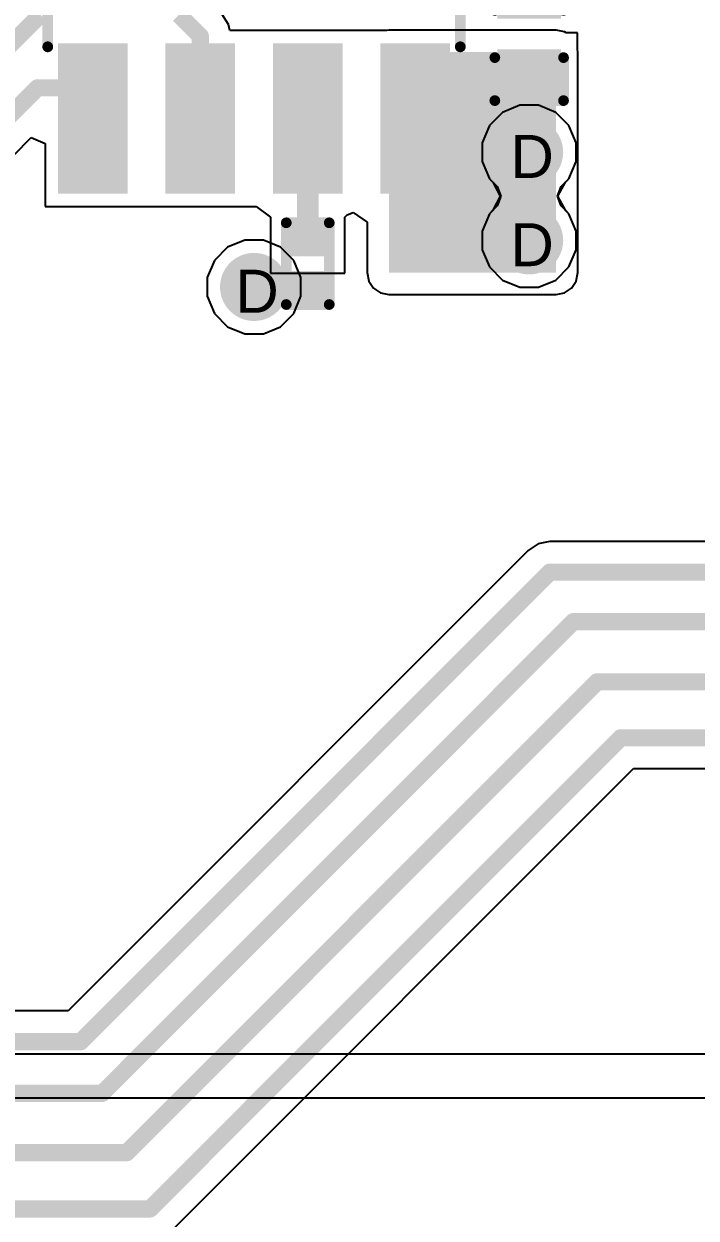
# Model space of a CAD drawing. Header units: inches. Extents: x 0 to 5032, y 0 to 5323.
# Drawn here: x 154.02 to 161.96, y 61.55 to 75.65 of the extents above; entities that cross this region are included whole.
import ezdxf

# ---------------------------------------------------------------- set-up
doc = ezdxf.new("R2010")
doc.units = ezdxf.units.IN
for name, color, linetype in [('Bottom Layer', 5, 'Continuous'), ('Bottom Solder', 6, 'Continuous'), ('Drill Drawing', 1, 'Continuous'), ('Layer 1', 16, 'Continuous'), ('Layer 2', 76, 'Continuous'), ('Top Layer', 1, 'Continuous'), ('Top Overlay', 2, 'Continuous'), ('Top Paste', 8, 'Continuous'), ('Top Solder', 216, 'Continuous'), ('Via Holes', 16, 'Continuous')]:
    doc.layers.add(name, color=color, linetype=linetype)
doc.styles.add('Arial', font='', dxfattribs={"height": 0.2})
doc.styles.get('Arial').set_extended_font_data('Arial')

# ---------------------------------------------------------------- blocks, each defined once
blk = doc.blocks.new('____0402_210')
at = {"layer": 'Top Layer'}
for points in [[(-0.699, -0.318), (-0.699, 0.317), (-0.241, 0.317), (-0.241, -0.318)], [(0.241, -0.318), (0.241, 0.317), (0.699, 0.317), (0.699, -0.318)]]:
    blk.add_hatch(color=1, dxfattribs=at).paths.add_polyline_path(points)
at = {"layer": 'Top Paste'}
for points in [[(-0.699, -0.318), (-0.699, 0.317), (-0.241, 0.317), (-0.241, -0.318)], [(0.241, -0.318), (0.241, 0.317), (0.699, 0.317), (0.699, -0.318)]]:
    blk.add_hatch(color=8, dxfattribs=at).paths.add_polyline_path(points)
at = {"layer": 'Top Solder'}
for points in [[(-0.758, -0.377), (-0.758, 0.377), (-0.181, 0.377), (-0.181, -0.377)], [(0.181, -0.377), (0.181, 0.377), (0.758, 0.377), (0.758, -0.377)]]:
    blk.add_hatch(color=216, dxfattribs=at).paths.add_polyline_path(points)
at = {"layer": 'Top Overlay'}
for points in [[(-0.279, 0.406, 0.127, 0.127, 0), (-0.787, 0.406, 0.127, 0.127, 0)], [(-0.787, -0.406, 0.127, 0.127, 0), (-0.787, 0.406, 0.127, 0.127, 0)], [(0.787, 0.406, 0.127, 0.127, 0), (0.279, 0.406, 0.127, 0.127, 0)], [(0.787, -0.406, 0.127, 0.127, 0), (0.787, 0.406, 0.127, 0.127, 0)], [(-0.279, -0.406, 0.127, 0.127, 0), (-0.787, -0.406, 0.127, 0.127, 0)], [(0.787, -0.406, 0.127, 0.127, 0), (0.279, -0.406, 0.127, 0.127, 0)]]:
    blk.add_lwpolyline(points, format="xyseb", dxfattribs=at)
for points in [[(-0.819, 0.406, 0.0635, 0.0635, 1), (-0.756, 0.406, 0.0635, 0.0635, 1)], [(-0.819, 0.406, 0.0635, 0.0635, 1), (-0.756, 0.406, 0.0635, 0.0635, 1)], [(-0.311, 0.406, 0.0635, 0.0635, 1), (-0.248, 0.406, 0.0635, 0.0635, 1)], [(0.248, 0.406, 0.0635, 0.0635, 1), (0.311, 0.406, 0.0635, 0.0635, 1)], [(0.756, 0.406, 0.0635, 0.0635, 1), (0.819, 0.406, 0.0635, 0.0635, 1)], [(0.756, 0.406, 0.0635, 0.0635, 1), (0.819, 0.406, 0.0635, 0.0635, 1)], [(-0.819, -0.406, 0.0635, 0.0635, 1), (-0.756, -0.406, 0.0635, 0.0635, 1)], [(-0.819, -0.406, 0.0635, 0.0635, 1), (-0.756, -0.406, 0.0635, 0.0635, 1)], [(-0.311, -0.406, 0.0635, 0.0635, 1), (-0.248, -0.406, 0.0635, 0.0635, 1)], [(0.248, -0.406, 0.0635, 0.0635, 1), (0.311, -0.406, 0.0635, 0.0635, 1)], [(0.756, -0.406, 0.0635, 0.0635, 1), (0.819, -0.406, 0.0635, 0.0635, 1)], [(0.756, -0.406, 0.0635, 0.0635, 1), (0.819, -0.406, 0.0635, 0.0635, 1)]]:
    blk.add_lwpolyline(points, format="xyseb", close=True, dxfattribs=at)
blk = doc.blocks.new('R___0201_211')
at = {"layer": 'Top Layer'}
for points in [[(-0.41, 0.185), (-0.14, 0.185), (-0.14, -0.185), (-0.41, -0.185)], [(0.14, 0.185), (0.41, 0.185), (0.41, -0.185), (0.14, -0.185)]]:
    blk.add_hatch(color=1, dxfattribs=at).paths.add_polyline_path(points)
at = {"layer": 'Top Paste'}
for points in [[(-0.41, 0.185), (-0.14, 0.185), (-0.14, -0.185), (-0.41, -0.185)], [(0.14, 0.185), (0.41, 0.185), (0.41, -0.185), (0.14, -0.185)]]:
    blk.add_hatch(color=8, dxfattribs=at).paths.add_polyline_path(points)
at = {"layer": 'Top Solder'}
for points in [[(-0.465, 0.24), (-0.085, 0.24), (-0.085, -0.24), (-0.465, -0.24)], [(0.085, 0.24), (0.465, 0.24), (0.465, -0.24), (0.085, -0.24)]]:
    blk.add_hatch(color=216, dxfattribs=at).paths.add_polyline_path(points)
at = {"layer": 'Top Overlay'}
for points in [[(-0.483, -0.254, 0.127, 0.127, 0), (-0.483, 0.254, 0.127, 0.127, 0)], [(0.483, 0.254, 0.127, 0.127, 0), (-0.483, 0.254, 0.127, 0.127, 0)], [(0.483, -0.254, 0.127, 0.127, 0), (0.483, 0.254, 0.127, 0.127, 0)], [(0.483, -0.254, 0.127, 0.127, 0), (-0.483, -0.254, 0.127, 0.127, 0)]]:
    blk.add_lwpolyline(points, format="xyseb", dxfattribs=at)
for points in [[(-0.514, 0.254, 0.0635, 0.0635, 1), (-0.451, 0.254, 0.0635, 0.0635, 1)], [(-0.514, 0.254, 0.0635, 0.0635, 1), (-0.451, 0.254, 0.0635, 0.0635, 1)], [(0.451, 0.254, 0.0635, 0.0635, 1), (0.514, 0.254, 0.0635, 0.0635, 1)], [(0.451, 0.254, 0.0635, 0.0635, 1), (0.514, 0.254, 0.0635, 0.0635, 1)], [(-0.514, -0.254, 0.0635, 0.0635, 1), (-0.451, -0.254, 0.0635, 0.0635, 1)], [(-0.514, -0.254, 0.0635, 0.0635, 1), (-0.451, -0.254, 0.0635, 0.0635, 1)], [(0.451, -0.254, 0.0635, 0.0635, 1), (0.514, -0.254, 0.0635, 0.0635, 1)], [(0.451, -0.254, 0.0635, 0.0635, 1), (0.514, -0.254, 0.0635, 0.0635, 1)]]:
    blk.add_lwpolyline(points, format="xyseb", close=True, dxfattribs=at)
blk = doc.blocks.new('CAT24C256WI_GT3_212')
at = {"layer": 'Top Layer'}
for points in [[(-3.485, 2.215), (-1.915, 2.215), (-1.915, 1.595), (-3.485, 1.595)], [(1.915, 2.215), (3.485, 2.215), (3.485, 1.595), (1.915, 1.595)], [(-3.485, 0.945), (-1.915, 0.945), (-1.915, 0.325), (-3.485, 0.325)], [(1.915, 0.945), (3.485, 0.945), (3.485, 0.325), (1.915, 0.325)], [(-3.485, -0.325), (-1.915, -0.325), (-1.915, -0.945), (-3.485, -0.945)], [(1.915, -0.325), (3.485, -0.325), (3.485, -0.945), (1.915, -0.945)], [(-3.485, -1.595), (-1.915, -1.595), (-1.915, -2.215), (-3.485, -2.215)], [(1.915, -1.595), (3.485, -1.595), (3.485, -2.215), (1.915, -2.215)]]:
    blk.add_hatch(color=1, dxfattribs=at).paths.add_polyline_path(points)
at = {"layer": 'Top Paste'}
for points in [[(-3.485, 2.215), (-1.915, 2.215), (-1.915, 1.595), (-3.485, 1.595)], [(1.915, 2.215), (3.485, 2.215), (3.485, 1.595), (1.915, 1.595)], [(-3.485, 0.945), (-1.915, 0.945), (-1.915, 0.325), (-3.485, 0.325)], [(1.915, 0.945), (3.485, 0.945), (3.485, 0.325), (1.915, 0.325)], [(-3.485, -0.325), (-1.915, -0.325), (-1.915, -0.945), (-3.485, -0.945)], [(1.915, -0.325), (3.485, -0.325), (3.485, -0.945), (1.915, -0.945)], [(-3.485, -1.595), (-1.915, -1.595), (-1.915, -2.215), (-3.485, -2.215)], [(1.915, -1.595), (3.485, -1.595), (3.485, -2.215), (1.915, -2.215)]]:
    blk.add_hatch(color=8, dxfattribs=at).paths.add_polyline_path(points)
at = {"layer": 'Top Solder'}
for points in [[(-3.587, 2.317), (-1.813, 2.317), (-1.813, 1.493), (-3.587, 1.493)], [(1.813, 2.317), (3.587, 2.317), (3.587, 1.493), (1.813, 1.493)], [(-3.587, 1.047), (-1.813, 1.047), (-1.813, 0.223), (-3.587, 0.223)], [(1.813, 1.047), (3.587, 1.047), (3.587, 0.223), (1.813, 0.223)], [(-3.587, -0.223), (-1.813, -0.223), (-1.813, -1.047), (-3.587, -1.047)], [(1.813, -0.223), (3.587, -0.223), (3.587, -1.047), (1.813, -1.047)], [(-3.587, -1.493), (-1.813, -1.493), (-1.813, -2.317), (-3.587, -2.317)], [(1.813, -1.493), (3.587, -1.493), (3.587, -2.317), (1.813, -2.317)]]:
    blk.add_hatch(color=216, dxfattribs=at).paths.add_polyline_path(points)
at = {"layer": 'Top Overlay'}
for points in [[(-2.794, 2.54, 0.2, 0.2, 1), (-2.997, 2.54, 0.2, 0.2, 1)], [(-3.047, 2.54, 0.1, 0.1, 1), (-2.947, 2.54, 0.1, 0.1, 1)], [(-2.844, 2.54, 0.1, 0.1, 1), (-2.744, 2.54, 0.1, 0.1, 1)], [(-1.911, 2.438, 0.0635, 0.0635, 1), (-1.848, 2.438, 0.0635, 0.0635, 1)], [(1.822, 2.438, 0.0635, 0.0635, 1), (1.886, 2.438, 0.0635, 0.0635, 1)], [(-1.911, -2.438, 0.0635, 0.0635, 1), (-1.848, -2.438, 0.0635, 0.0635, 1)], [(1.822, -2.438, 0.0635, 0.0635, 1), (1.886, -2.438, 0.0635, 0.0635, 1)]]:
    blk.add_lwpolyline(points, format="xyseb", close=True, dxfattribs=at)
for points in [[(1.854, 2.438, 0.127, 0.127, 0), (-1.88, 2.438, 0.127, 0.127, 0)], [(1.854, -2.438, 0.127, 0.127, 0), (-1.88, -2.438, 0.127, 0.127, 0)]]:
    blk.add_lwpolyline(points, format="xyseb", dxfattribs=at)

msp = doc.modelspace()

# ---------------------------------------------------------------- hatches: boundary and pattern name
at = {"layer": 'Bottom Layer'}
h = msp.add_hatch(color=5, dxfattribs=at)
edge = h.paths.add_edge_path()
edge.add_arc((159.99, 74.138), 0.3, 0, 360)
h = msp.add_hatch(color=5, dxfattribs=at)
edge = h.paths.add_edge_path()
edge.add_arc((159.99, 73.097), 0.3, 0, 360)
h = msp.add_hatch(color=5, dxfattribs=at)
edge = h.paths.add_edge_path()
edge.add_arc((156.738, 72.547), 0.3, 0, 360)
at = {"layer": 'Bottom Solder'}
h = msp.add_hatch(color=6, dxfattribs=at)
edge = h.paths.add_edge_path()
edge.add_arc((159.99, 74.138), 0.402, 0, 360)
h = msp.add_hatch(color=6, dxfattribs=at)
edge = h.paths.add_edge_path()
edge.add_arc((159.99, 73.097), 0.402, 0, 360)
h = msp.add_hatch(color=6, dxfattribs=at)
edge = h.paths.add_edge_path()
edge.add_arc((156.738, 72.547), 0.402, 0, 360)
at = {"layer": 'Layer 1'}
h = msp.add_hatch(color=16, dxfattribs=at)
edge = h.paths.add_edge_path()
edge.add_arc((159.99, 74.138), 0.3, 0, 360)
h = msp.add_hatch(color=16, dxfattribs=at)
edge = h.paths.add_edge_path()
edge.add_arc((159.99, 73.097), 0.3, 0, 360)
h = msp.add_hatch(color=16, dxfattribs=at)
edge = h.paths.add_edge_path()
edge.add_arc((156.738, 72.547), 0.3, 0, 360)
at = {"layer": 'Layer 2'}
h = msp.add_hatch(color=76, dxfattribs=at)
edge = h.paths.add_edge_path()
edge.add_arc((159.99, 74.138), 0.3, 0, 360)
h = msp.add_hatch(color=76, dxfattribs=at)
edge = h.paths.add_edge_path()
edge.add_arc((159.99, 73.097), 0.3, 0, 360)
h = msp.add_hatch(color=76, dxfattribs=at)
edge = h.paths.add_edge_path()
edge.add_arc((156.738, 72.547), 0.3, 0, 360)
at = {"layer": 'Top Layer'}
msp.add_hatch(color=1, dxfattribs=at).paths.add_polyline_path([(158.333, 72.716), (160.307, 72.716), (160.307, 75.322), (158.333, 75.322)])
h = msp.add_hatch(color=1, dxfattribs=at)
edge = h.paths.add_edge_path()
edge.add_arc((159.99, 74.138), 0.3, 0, 360)
h = msp.add_hatch(color=1, dxfattribs=at)
edge = h.paths.add_edge_path()
edge.add_arc((159.99, 73.097), 0.3, 0, 360)
h = msp.add_hatch(color=1, dxfattribs=at)
edge = h.paths.add_edge_path()
edge.add_arc((156.738, 72.547), 0.3, 0, 360)
at = {"layer": 'Top Solder'}
h = msp.add_hatch(color=216, dxfattribs=at)
edge = h.paths.add_edge_path()
edge.add_arc((159.99, 74.138), 0.402, 0, 360)
h = msp.add_hatch(color=216, dxfattribs=at)
edge = h.paths.add_edge_path()
edge.add_arc((159.99, 73.097), 0.402, 0, 360)
h = msp.add_hatch(color=216, dxfattribs=at)
edge = h.paths.add_edge_path()
edge.add_arc((156.738, 72.547), 0.402, 0, 360)
at = {"layer": 'Via Holes'}
h = msp.add_hatch(color=7, dxfattribs=at)
edge = h.paths.add_edge_path()
edge.add_arc((159.99, 74.138), 0.15, 0, 360)
h = msp.add_hatch(color=7, dxfattribs=at)
edge = h.paths.add_edge_path()
edge.add_arc((159.99, 73.097), 0.15, 0, 360)
h = msp.add_hatch(color=7, dxfattribs=at)
edge = h.paths.add_edge_path()
edge.add_arc((156.738, 72.547), 0.15, 0, 360)

# ---------------------------------------------------------------- linework, layer by layer
at = {"layer": 'Bottom Layer'}
for p, q in [((159.879, 74.692), (159.676, 74.608)), ((160.1, 74.692), (159.879, 74.692)), ((160.303, 74.608), (160.1, 74.692)), ((159.676, 74.608), (159.52, 74.452)), ((160.459, 74.452), (160.303, 74.608)), ((159.52, 74.452), (159.436, 74.248)), ((160.544, 74.248), (160.459, 74.452)), ((159.436, 74.248), (159.436, 74.028)), ((160.544, 74.028), (160.544, 74.248)), ((159.436, 74.028), (159.52, 73.824)), ((160.459, 73.824), (160.544, 74.028)), ((159.52, 73.824), (159.612, 73.732)), ((160.367, 73.732), (160.459, 73.824)), ((159.612, 73.732), (159.656, 73.618)), ((160.323, 73.618), (160.367, 73.732)), ((159.612, 73.503), (159.52, 73.411)), ((159.656, 73.618), (159.612, 73.503)), ((160.367, 73.503), (160.323, 73.618)), ((160.459, 73.411), (160.367, 73.503)), ((159.52, 73.411), (159.436, 73.207)), ((160.544, 73.207), (160.459, 73.411)), ((159.436, 73.207), (159.436, 72.987)), ((160.544, 72.987), (160.544, 73.207)), ((159.436, 72.987), (159.52, 72.783)), ((160.459, 72.783), (160.544, 72.987)), ((159.52, 72.783), (159.676, 72.627)), ((160.303, 72.627), (160.459, 72.783)), ((159.676, 72.627), (159.879, 72.543)), ((159.879, 72.543), (160.1, 72.543)), ((160.1, 72.543), (160.303, 72.627)), ((160.234, 69.541), (160.095, 69.513)), ((182.25, 69.541), (160.234, 69.541)), ((159.978, 69.435), (154.54, 63.997)), ((160.095, 69.513), (159.978, 69.435)), ((159.978, 69.435), (159.978, 69.435)), ((155.765, 61.402), (161.222, 66.86)), ((161.222, 66.86), (186.599, 66.86)), ((154.54, 63.997), (133.865, 63.997))]:
    msp.add_line(p, q, dxfattribs=at)
for points in [[(154.69, 63.634, 0.203, 0.203, 0), (160.234, 69.178, 0.203, 0.203, 0)], [(160.234, 69.178, 0.203, 0.203, 0), (182.4, 69.178, 0.203, 0.203, 0)], [(154.943, 63.023, 0.203, 0.203, 0), (160.513, 68.594, 0.203, 0.203, 0)], [(160.513, 68.594, 0.203, 0.203, 0), (182.839, 68.594, 0.203, 0.203, 0)], [(155.233, 62.323, 0.203, 0.203, 0), (160.793, 67.883, 0.203, 0.203, 0)], [(160.793, 67.883, 0.203, 0.203, 0), (186.705, 67.883, 0.203, 0.203, 0)], [(155.508, 61.658, 0.203, 0.203, 0), (161.072, 67.222, 0.203, 0.203, 0)], [(161.072, 67.222, 0.203, 0.203, 0), (186.75, 67.222, 0.203, 0.203, 0)], [(133.865, 63.634, 0.203, 0.203, 0), (154.69, 63.634, 0.203, 0.203, 0)], [(134.118, 63.023, 0.203, 0.203, 0), (154.943, 63.023, 0.203, 0.203, 0)], [(134.408, 62.323, 0.203, 0.203, 0), (155.233, 62.323, 0.203, 0.203, 0)], [(134.683, 61.658, 0.203, 0.203, 0), (155.508, 61.658, 0.203, 0.203, 0)]]:
    msp.add_lwpolyline(points, format="xyseb", dxfattribs=at)
for points in [[(160.183, 69.178, 0.102, 0.102, 1), (160.285, 69.178, 0.102, 0.102, 1)], [(160.183, 69.178, 0.102, 0.102, 1), (160.285, 69.178, 0.102, 0.102, 1)], [(160.463, 68.594, 0.102, 0.102, 1), (160.564, 68.594, 0.102, 0.102, 1)], [(160.463, 68.594, 0.102, 0.102, 1), (160.564, 68.594, 0.102, 0.102, 1)], [(160.742, 67.883, 0.102, 0.102, 1), (160.844, 67.883, 0.102, 0.102, 1)], [(160.742, 67.883, 0.102, 0.102, 1), (160.844, 67.883, 0.102, 0.102, 1)], [(161.021, 67.222, 0.102, 0.102, 1), (161.123, 67.222, 0.102, 0.102, 1)], [(161.021, 67.222, 0.102, 0.102, 1), (161.123, 67.222, 0.102, 0.102, 1)], [(154.639, 63.634, 0.102, 0.102, 1), (154.741, 63.634, 0.102, 0.102, 1)], [(154.639, 63.634, 0.102, 0.102, 1), (154.741, 63.634, 0.102, 0.102, 1)], [(154.892, 63.023, 0.102, 0.102, 1), (154.994, 63.023, 0.102, 0.102, 1)], [(154.892, 63.023, 0.102, 0.102, 1), (154.994, 63.023, 0.102, 0.102, 1)], [(155.182, 62.323, 0.102, 0.102, 1), (155.284, 62.323, 0.102, 0.102, 1)], [(155.182, 62.323, 0.102, 0.102, 1), (155.284, 62.323, 0.102, 0.102, 1)], [(155.458, 61.658, 0.102, 0.102, 1), (155.559, 61.658, 0.102, 0.102, 1)], [(155.458, 61.658, 0.102, 0.102, 1), (155.559, 61.658, 0.102, 0.102, 1)]]:
    msp.add_lwpolyline(points, format="xyseb", close=True, dxfattribs=at)
at = {"layer": 'Layer 1'}
for p, q in [((159.879, 74.692), (159.676, 74.608)), ((160.1, 74.692), (159.879, 74.692)), ((160.303, 74.608), (160.1, 74.692)), ((159.676, 74.608), (159.52, 74.452)), ((160.459, 74.452), (160.303, 74.608)), ((159.52, 74.452), (159.436, 74.248)), ((160.544, 74.248), (160.459, 74.452)), ((159.436, 74.248), (159.436, 74.028)), ((160.544, 74.028), (160.544, 74.248)), ((159.436, 74.028), (159.52, 73.824)), ((160.459, 73.824), (160.544, 74.028)), ((159.52, 73.824), (159.561, 73.783)), ((159.561, 73.783), (159.649, 73.618)), ((160.33, 73.618), (160.418, 73.783)), ((160.418, 73.783), (160.459, 73.824)), ((159.649, 73.618), (159.561, 73.452)), ((160.418, 73.452), (160.33, 73.618)), ((159.52, 73.411), (159.436, 73.207)), ((159.561, 73.452), (159.52, 73.411)), ((160.459, 73.411), (160.418, 73.452)), ((160.544, 73.207), (160.459, 73.411)), ((159.436, 73.207), (159.436, 72.987)), ((160.544, 72.987), (160.544, 73.207)), ((159.436, 72.987), (159.52, 72.783)), ((160.459, 72.783), (160.544, 72.987)), ((159.52, 72.783), (159.676, 72.627)), ((160.303, 72.627), (160.459, 72.783)), ((159.676, 72.627), (159.879, 72.543)), ((159.879, 72.543), (160.1, 72.543)), ((160.1, 72.543), (160.303, 72.627))]:
    msp.add_line(p, q, dxfattribs=at)
at = {"layer": 'Layer 2'}
for p, q in [((156.628, 73.101), (156.425, 73.017)), ((156.849, 73.101), (156.628, 73.101)), ((157.052, 73.017), (156.849, 73.101)), ((156.425, 73.017), (156.269, 72.861)), ((157.208, 72.861), (157.052, 73.017)), ((156.269, 72.861), (156.184, 72.657)), ((157.292, 72.657), (157.208, 72.861)), ((156.184, 72.657), (156.184, 72.437)), ((157.292, 72.437), (157.292, 72.657)), ((156.184, 72.437), (156.269, 72.233)), ((157.208, 72.233), (157.292, 72.437)), ((156.269, 72.233), (156.425, 72.077)), ((157.052, 72.077), (157.208, 72.233)), ((156.425, 72.077), (156.628, 71.993)), ((156.849, 71.993), (157.052, 72.077)), ((156.628, 71.993), (156.849, 71.993)), ((164.962, 63.487), (105.969, 63.487)), ((105.969, 62.969), (165.166, 62.969))]:
    msp.add_line(p, q, dxfattribs=at)
at = {"layer": 'Top Layer'}
for p, q in [((156.438, 75.648), (156.36, 75.765)), ((156.453, 75.576), (156.438, 75.648)), ((156.632, 75.576), (156.453, 75.576)), ((156.667, 75.576), (156.632, 75.576)), ((156.809, 75.576), (156.667, 75.576)), ((156.845, 75.576), (156.809, 75.576)), ((157.902, 75.576), (156.845, 75.576)), ((157.937, 75.576), (157.902, 75.576)), ((158.079, 75.576), (157.937, 75.576)), ((158.115, 75.576), (158.079, 75.576)), ((158.308, 75.576), (158.115, 75.576)), ((158.333, 75.581), (158.308, 75.576)), ((160.307, 75.581), (158.333, 75.581)), ((160.406, 75.561), (160.307, 75.581)), ((160.426, 75.548), (160.406, 75.561)), ((160.561, 75.548), (160.426, 75.548)), ((160.561, 75.347), (160.561, 75.548)), ((160.566, 75.322), (160.561, 75.347)), ((160.566, 72.716), (160.566, 75.322)), ((153.223, 73.428), (154.105, 74.31)), ((154.105, 74.31), (154.269, 74.242)), ((154.269, 74.242), (154.269, 73.498)), ((154.269, 73.498), (155.397, 73.498)), ((155.397, 73.498), (155.397, 73.498)), ((155.397, 73.498), (155.539, 73.498)), ((155.539, 73.498), (155.539, 73.498)), ((155.539, 73.498), (156.632, 73.498)), ((156.632, 73.498), (156.667, 73.498)), ((156.667, 73.498), (156.762, 73.498)), ((156.762, 73.498), (156.934, 73.372)), ((156.934, 73.372), (156.934, 72.708)), ((157.812, 73.372), (157.839, 73.399)), ((157.812, 72.708), (157.812, 73.372)), ((157.839, 73.399), (157.908, 73.427)), ((157.908, 73.427), (158.074, 73.312)), ((158.074, 73.312), (158.074, 72.716)), ((156.934, 72.708), (157.812, 72.708)), ((158.074, 72.716), (158.094, 72.617)), ((160.546, 72.617), (160.566, 72.716)), ((158.094, 72.617), (158.15, 72.533)), ((158.15, 72.533), (158.234, 72.477)), ((160.406, 72.477), (160.49, 72.533)), ((160.49, 72.533), (160.546, 72.617)), ((158.234, 72.477), (158.333, 72.457)), ((158.333, 72.457), (160.307, 72.457)), ((160.307, 72.457), (160.406, 72.477))]:
    msp.add_line(p, q, dxfattribs=at)
for points in [[(152.962, 74.511, 0.203, 0.203, 0), (154.213, 75.761, 0.203, 0.203, 0)], [(155.851, 75.761, 0.203, 0.203, 0), (156.103, 75.509, 0.203, 0.203, 0)], [(156.103, 74.537, 0.203, 0.203, 0), (156.103, 75.509, 0.203, 0.203, 0)], [(152.967, 73.685, 0.203, 0.203, 0), (154.181, 74.899, 0.203, 0.203, 0)], [(154.181, 74.899, 0.203, 0.203, 0), (154.625, 74.899, 0.203, 0.203, 0)], [(154.625, 74.899, 0.203, 0.203, 0), (154.833, 74.69, 0.203, 0.203, 0)], [(154.833, 74.537, 0.203, 0.203, 0), (154.833, 74.69, 0.203, 0.203, 0)], [(157.373, 73.097, 0.254, 0.254, 0), (157.373, 74.537, 0.254, 0.254, 0)], [(156.738, 72.547, 0.254, 0.254, 0), (157.373, 72.547, 0.254, 0.254, 0)]]:
    msp.add_lwpolyline(points, format="xyseb", dxfattribs=at)
for points in [[(156.053, 75.509, 0.102, 0.102, 1), (156.154, 75.509, 0.102, 0.102, 1)], [(156.053, 75.509, 0.102, 0.102, 1), (156.154, 75.509, 0.102, 0.102, 1)], [(154.13, 74.899, 0.102, 0.102, 1), (154.232, 74.899, 0.102, 0.102, 1)], [(154.13, 74.899, 0.102, 0.102, 1), (154.232, 74.899, 0.102, 0.102, 1)], [(154.574, 74.899, 0.102, 0.102, 1), (154.676, 74.899, 0.102, 0.102, 1)], [(154.574, 74.899, 0.102, 0.102, 1), (154.676, 74.899, 0.102, 0.102, 1)], [(154.783, 74.69, 0.102, 0.102, 1), (154.884, 74.69, 0.102, 0.102, 1)], [(154.783, 74.69, 0.102, 0.102, 1), (154.884, 74.69, 0.102, 0.102, 1)], [(154.783, 74.537, 0.102, 0.102, 1), (154.884, 74.537, 0.102, 0.102, 1)], [(156.053, 74.537, 0.102, 0.102, 1), (156.154, 74.537, 0.102, 0.102, 1)], [(157.31, 74.537, 0.127, 0.127, 1), (157.437, 74.537, 0.127, 0.127, 1)], [(157.31, 73.097, 0.127, 0.127, 1), (157.437, 73.097, 0.127, 0.127, 1)], [(156.675, 72.547, 0.127, 0.127, 1), (156.802, 72.547, 0.127, 0.127, 1)], [(157.31, 72.547, 0.127, 0.127, 1), (157.437, 72.547, 0.127, 0.127, 1)]]:
    msp.add_lwpolyline(points, format="xyseb", close=True, dxfattribs=at)

# ---------------------------------------------------------------- block references
at = {"rotation": 270}
for name, p in [('CAT24C256WI_GT3_212', (156.738, 77.237)), ('____0402_210', (159.99, 75.535)), ('R___0201_211', (157.373, 72.822))]:
    msp.add_blockref(name, p, dxfattribs=at)

# ---------------------------------------------------------------- texts
at = {"layer": 'Drill Drawing', "style": 'Arial'}
for p in [(159.769, 73.834), (159.769, 72.792), (156.518, 72.242)]:
    msp.add_text('D', height=0.508, dxfattribs=at).set_placement(p)

doc.saveas('drawing.dxf')
